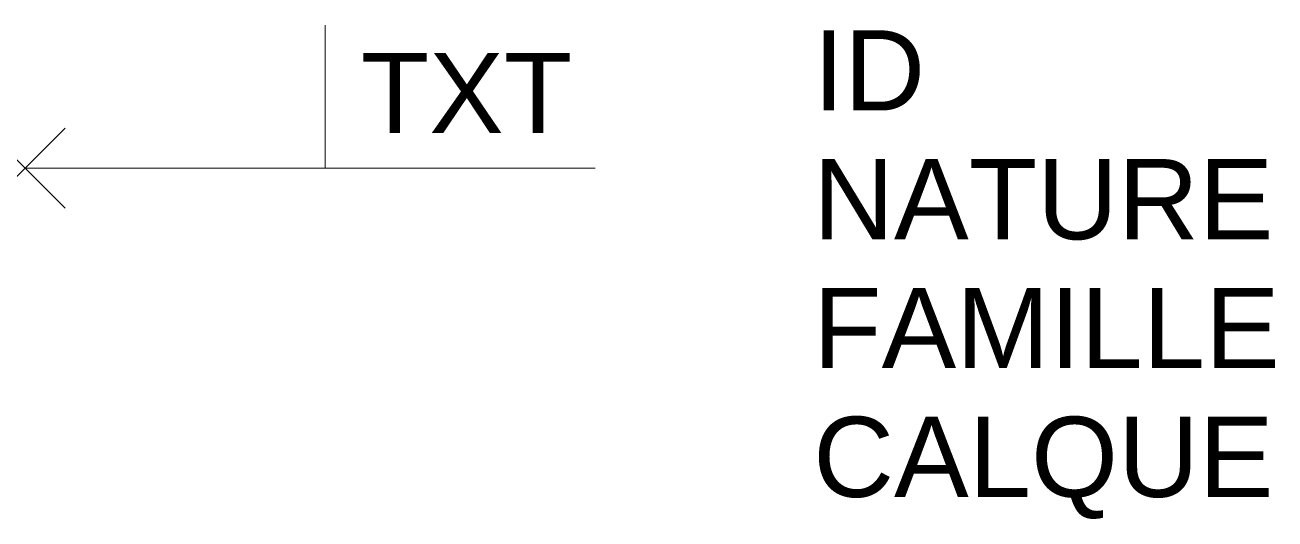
# Model space of a CAD drawing. Header units: metres. Extents: x 0 to 3.12, y -0.87 to 0.36.
import ezdxf

# ---------------------------------------------------------------- set-up
doc = ezdxf.new("R2010")
doc.units = ezdxf.units.M
doc.header["$PDMODE"] = 3
doc.header["$PDSIZE"] = 0.1
doc.linetypes.add('Socle_Continu', pattern=[2.5, 2.5, 0])
doc.layers.add('MOBUR_SCI', color=251, linetype='Socle_Continu', lineweight=13)
doc.styles.get("Standard").update_dxf_attribs({"font": 'arial.ttf'})

msp = doc.modelspace()

# ---------------------------------------------------------------- linework, layer by layer
at = {"layer": 'MOBUR_SCI', "linetype": 'Socle_Continu'}
msp.add_line((0.7493, 0), (0, 0), dxfattribs=at)
at = {"layer": 'MOBUR_SCI', "linetype": 'Socle_Continu', "flags": 128}
msp.add_lwpolyline([(1.4224, 0), (0.7493, 0), (0.7493, 0.357)], dxfattribs=at)
at = {"layer": 'MOBUR_SCI', "linetype": 'Socle_Continu'}
msp.add_point((0, 0), dxfattribs=at)

# ---------------------------------------------------------------- texts
at = {"layer": 'MOBUR_SCI', "linetype": 'Socle_Continu', "flags": 9}
for tag, p, s in [('ID', (1.9669, 0.144), 'NP_0939'), ('NATURE', (1.9669, -0.1773), 'Texte libre'), ('FAMILLE', (1.9669, -0.4986), 'Mobilier urbain'), ('CALQUE', (1.9669, -0.8199), 'MOBUR_SCI')]:
    msp.add_attdef(tag, p, s, height=0.2, dxfattribs=at)
at = {"layer": 'MOBUR_SCI', "linetype": 'Socle_Continu'}
msp.add_attdef('TXT', (0.8379, 0.0874), 'Texte libre, toutes informations utiles', height=0.2, dxfattribs=at)

doc.saveas('drawing.dxf')
